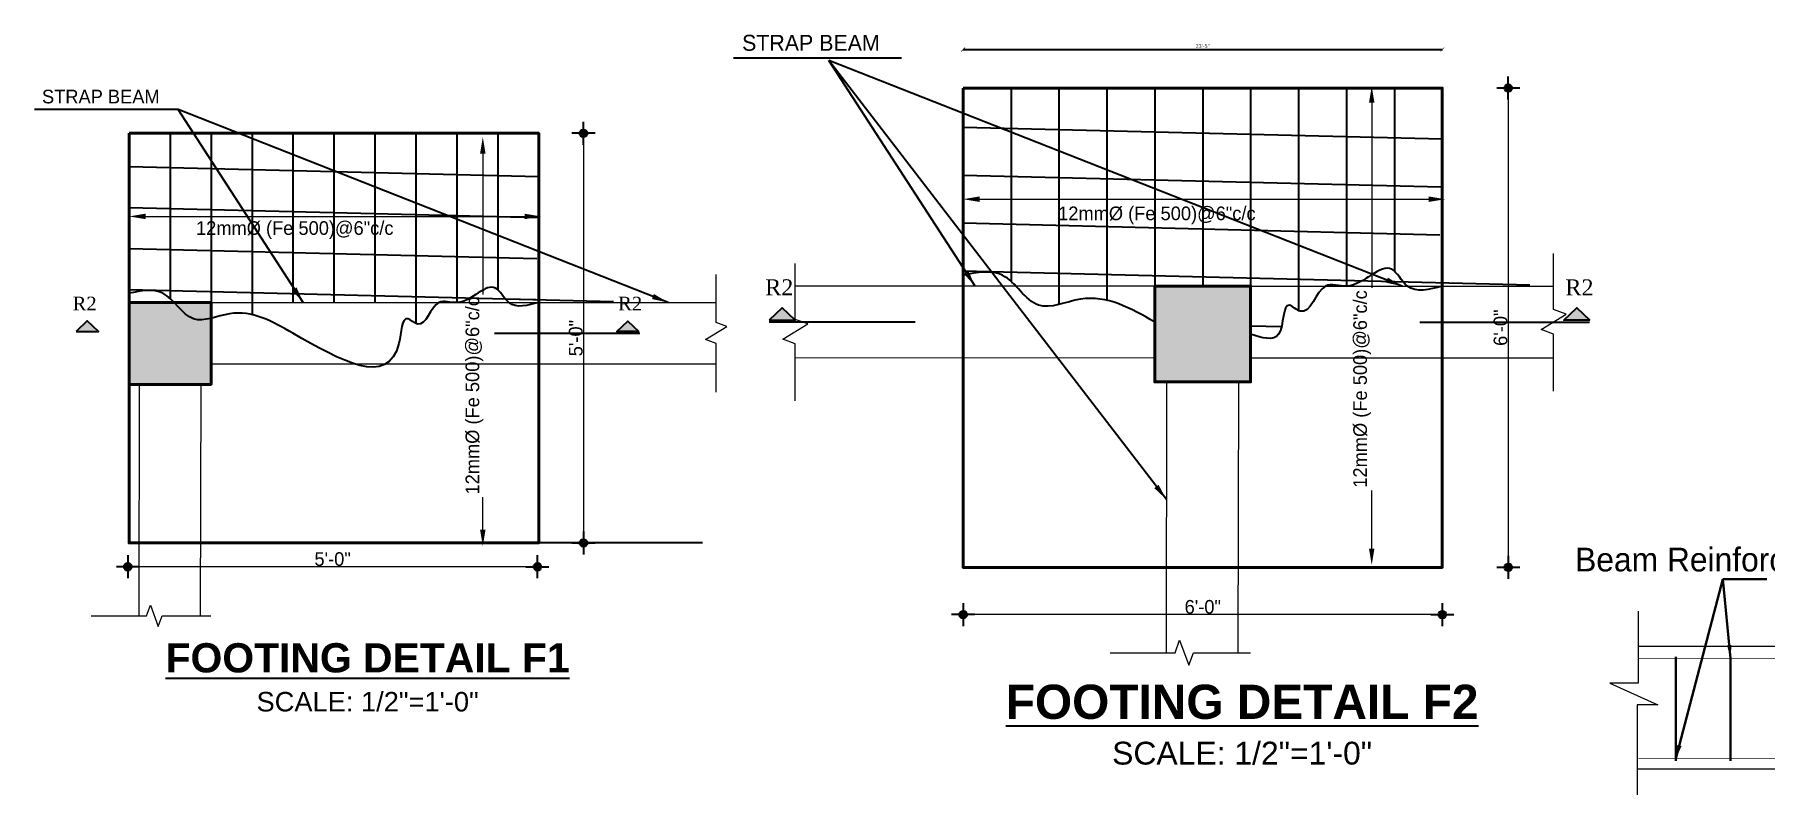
# Model space of a CAD drawing. Header units: inches. Extents: x 45643 to 70559, y -8725 to 1713.
# Drawn here: x 64583 to 65596, y -4783 to -4344 of the extents above; entities that cross this region are included whole.
import ezdxf

# ---------------------------------------------------------------- set-up
doc = ezdxf.new("R2010")
doc.units = ezdxf.units.IN
doc.header["$MEASUREMENT"] = 0
for name, color, linetype, lineweight in [('BEAM', 212, 'Continuous', 9), ('col', 82, 'Continuous', 40), ('Cover', 41, 'Continuous', 13), ('ELEVATION', 6, 'Continuous', 30), ('hatch', 30, 'Continuous', 5), ('REN', 140, 'Continuous', 35), ('STIRRUPS', 7, 'Continuous', 30), ('Text', 7, 'Continuous', 9), ('trench', 7, 'Continuous', 40)]:
    doc.layers.add(name, color=color, linetype=linetype, lineweight=lineweight)
for name, color, linetype in [('DIM', 5, 'Continuous'), ('DIMENTION', 8, 'Continuous'), ('floorhatch', 43, 'Continuous')]:
    doc.layers.add(name, color=color, linetype=linetype)
doc.styles.add('DIM', font='', dxfattribs={"height": 100})
doc.styles.add('Dks', font='ARIALN.TTF', dxfattribs={"height": 8})
doc.styles.add('S2', font='BKANT.TTF', dxfattribs={"height": 3})
doc.styles.add('sb', font='BKANT.TTF', dxfattribs={"height": 8})
doc.styles.get("Standard").update_dxf_attribs({"font": 'times.ttf'})
doc.styles.add('TE', font='TE.PFB')
doc.styles.get('DIM').set_extended_font_data('VNI-Helve-Condense')
doc.dimstyles.new('ARROW-1', dxfattribs={"dimscale": 96, "dimtxt": 7, "dimasz": 0.1, "dimexe": 0, "dimexo": 0, "dimgap": 0.03125, "dimtad": 1, "dimdec": 0, "dimzin": 3, "dimdsep": 46, "dimlunit": 4, "dimtxsty": 'DIM', "dimcen": 0.09375, "dimclrd": 14, "dimclre": 14, "dimclrt": 7, "dimadec": 0, "dimazin": 0, "dimtfac": 1, "dimtdec": 0, "dimtix": 1, "dimtmove": 1, "dimatfit": 3, "dimfxl": 1, "dimfrac": 2, "dimtolj": 1, "dimtzin": 0, "dimarcsym": 0})
doc.dimstyles.new('Dks', dxfattribs={"dimtxt": 8, "dimasz": 8, "dimexe": 6, "dimexo": 6, "dimgap": 0.03125, "dimtad": 0, "dimdec": 0, "dimzin": 0, "dimdsep": 46, "dimlunit": 3, "dimtxsty": 'Dks', "dimcen": 0.09375, "dimclrd": 256, "dimclre": 256, "dimclrt": 256, "dimadec": 0, "dimazin": 0, "dimtfac": 1, "dimtdec": 0, "dimtix": 1, "dimtmove": 2, "dimatfit": 3, "dimfxl": 1, "dimfrac": 2, "dimtolj": 1, "dimtzin": 0, "dimlwe": -1, "dimarcsym": 0})
doc.dimstyles.new('St-2', dxfattribs={"dimscale": 96, "dimtxt": 15.0625, "dimasz": 0.003906, "dimexe": 0.09375, "dimexo": 0.09375, "dimgap": 0, "dimtad": 1, "dimtoh": 1, "dimdec": 0, "dimlfac": 0.5, "dimzin": 3, "dimdsep": 46, "dimlunit": 3, "dimtxsty": 'sb', "dimblk": 'dot', "dimcen": 0.09375, "dimdle": 0.0625, "dimse1": 1, "dimse2": 1, "dimclrd": 11, "dimclre": 34, "dimclrt": 4, "dimadec": 0, "dimazin": 1, "dimtfac": 1, "dimtdec": 0, "dimtmove": 2, "dimatfit": 3, "dimldrblk": 'DOTSMALL', "dimfxl": 1, "dimtolj": 1, "dimtzin": 1, "dimlwd": 9, "dimarcsym": 0})
doc.dimstyles.new('St-3', dxfattribs={"dimscale": 96, "dimtxt": 9, "dimasz": 0.007812, "dimexe": 0.09375, "dimexo": 0.09375, "dimgap": 0.003906, "dimtad": 1, "dimtoh": 1, "dimdec": 0, "dimzin": 3, "dimdsep": 46, "dimlunit": 4, "dimtxsty": 'sb', "dimblk": 'dot', "dimcen": 0.09375, "dimdle": 0.09375, "dimse1": 1, "dimse2": 1, "dimclrd": 40, "dimclre": 34, "dimclrt": 92, "dimadec": 0, "dimazin": 1, "dimtfac": 1, "dimtdec": 0, "dimtmove": 2, "dimatfit": 3, "dimldrblk": 'DOTSMALL', "dimfxl": 1, "dimtolj": 1, "dimtzin": 1, "dimlwd": 9, "dimarcsym": 0})
doc.dimstyles.get("Standard").update_dxf_attribs({"dimtxt": 2.25, "dimasz": 2.25, "dimexe": 0.18, "dimexo": 0.0625, "dimgap": 1, "dimtad": 1, "dimdec": 1, "dimzin": 0, "dimdsep": 46, "dimlunit": 4, "dimtxsty": 'Standard', "dimblk": 'ARCHTICK', "dimcen": 0.09, "dimse1": 1, "dimse2": 1, "dimadec": 0, "dimazin": 0, "dimtfac": 1, "dimtdec": 1, "dimtofl": 0, "dimtmove": 0, "dimatfit": 3, "dimldrblk": 'ARCHTICK', "dimfxl": 1, "dimtolj": 1, "dimtzin": 0, "dimarcsym": 0})

# ---------------------------------------------------------------- blocks, each defined once
blk = doc.blocks.new('dot')
at = {"layer": 'DIM'}
h = blk.add_hatch(color=256, dxfattribs=at)
h.paths.add_polyline_path([(0, 1.5), (0, 3, 0.414214), (-3, 0), (-1.5, 0, -0.414214)])
h.paths.add_polyline_path([(0, 3), (0, 1.5, -0.414214), (1.5, 0), (3, 0, 0.414214)])
h.paths.add_polyline_path([(3, 0), (1.5, 0, -0.414214), (0, -1.5), (0, -3, 0.414214)])
h.paths.add_polyline_path([(0, -1.5, -0.414214), (-1.5, 0), (-3, 0, 0.414214), (0, -3)])
for p, q in [((-9, 0), (9, 0)), ((0, -9), (0, 9))]:
    blk.add_line(p, q, dxfattribs=at)
for radius in [3, 1.5]:
    blk.add_circle((0, 0), radius, dxfattribs=at)
blk = doc.blocks.new('*D883')
at = {"layer": 'Defpoints', "color": 0, "transparency": 16777216}
for p in [(64878.2, -4401.7), (64878.2, -4641.7), (64904.4, -4641.7)]:
    blk.add_point(p, dxfattribs=at)
at = {"layer": 'DIM', "color": 40, "lineweight": 9, "transparency": 16777216}
blk.add_line((64904.4, -4402.4), (64904.4, -4640.9), dxfattribs=at)
at = {"layer": 'DIM', "color": 40, "lineweight": 9, "transparency": 16777216, "xscale": 0.75, "yscale": 0.75, "zscale": 0.75}
for p, rotation in [((64904.4, -4401.7), 90), ((64904.4, -4641.7), 270)]:
    blk.add_blockref('dot', p, dxfattribs=dict(at, rotation=rotation))
at = {"layer": 'DIM', "color": 92, "transparency": 16777216, "insert": (64899.9, -4521.7), "char_height": 8, "attachment_point": 5, "rotation": 90, "style": 'sb'}
blk.add_mtext('\\A1;5\'-0"', dxfattribs=at)
blk = doc.blocks.new('_Dot')
at = {"color": 0, "linetype": 'ByBlock', "lineweight": -2}
blk.add_line((-0.5, 0), (-1, 0), dxfattribs=at)
at = {"color": 0, "linetype": 'ByBlock', "const_width": 0.5}
blk.add_lwpolyline([(-0.25, 0, 1), (0.25, 0, 1)], format="xyb", close=True, dxfattribs=at)
blk = doc.blocks.new('_DotSmall')
at = {"color": 0, "const_width": 0.5}
blk.add_lwpolyline([(-0.0625, 0, 1), (0.0625, 0, 1)], format="xyb", close=True, dxfattribs=at)
blk = doc.blocks.new('*D772')
at = {"layer": 'Defpoints', "color": 0, "transparency": 16777216}
for p in [(64637.4, -4632.1), (64877.4, -4632.1), (64637.4, -4655.7)]:
    blk.add_point(p, dxfattribs=at)
at = {"layer": 'DIM', "color": 40, "lineweight": 9, "transparency": 16777216}
blk.add_line((64876.6, -4655.7), (64638.1, -4655.7), dxfattribs=at)
at = {"layer": 'DIM', "color": 40, "lineweight": 9, "transparency": 16777216, "xscale": 0.75, "yscale": 0.75, "zscale": 0.75, "rotation": 180}
blk.add_blockref('dot', (64637.4, -4655.7), dxfattribs=at)
at = {"layer": 'DIM', "color": 40, "lineweight": 9, "transparency": 16777216, "xscale": 0.75, "yscale": 0.75, "zscale": 0.75}
blk.add_blockref('dot', (64877.4, -4655.7), dxfattribs=at)
at = {"layer": 'DIM', "color": 92, "transparency": 16777216, "insert": (64757.4, -4651.2), "char_height": 8, "attachment_point": 5, "style": 'sb'}
blk.add_mtext('\\A1;5\'-0"', dxfattribs=at)
blk = doc.blocks.new('*D773')
at = {"layer": 'Defpoints', "color": 0, "transparency": 16777216}
for p in [(64638.2, -4447.2), (64879.5, -4447.2), (64879.5, -4450.4)]:
    blk.add_point(p, dxfattribs=at)
at = {"layer": 'DIM', "color": 11, "lineweight": 9, "transparency": 16777216}
blk.add_line((64647.8, -4450.4), (64869.9, -4450.4), dxfattribs=at)
at = {"layer": 'DIM', "color": 11, "transparency": 16777216}
for points in [[(64647.8, -4448.8), (64647.8, -4452), (64638.2, -4450.4)], [(64869.9, -4448.8), (64869.9, -4452), (64879.5, -4450.4)]]:
    blk.add_solid(points, dxfattribs=at)
at = {"layer": 'DIM', "color": 4, "transparency": 16777216, "insert": (64735.2, -4458.4), "char_height": 8, "attachment_point": 5, "style": 'sb'}
blk.add_mtext('\\A1;12mm%%C (Fe 500)@6"c/c', dxfattribs=at)
blk = doc.blocks.new('*D774')
at = {"layer": 'Defpoints', "color": 0, "transparency": 16777216}
for p in [(64834.7, -4404), (64845.4, -4643.6), (64852.9, -4643.6)]:
    blk.add_point(p, dxfattribs=at)
at = {"layer": 'DIM', "color": 11, "lineweight": 9, "transparency": 16777216}
for p, q in [((64845.4, -4413.6), (64845.4, -4496.2)), ((64845.4, -4634), (64845.4, -4614.9))]:
    blk.add_line(p, q, dxfattribs=at)
at = {"layer": 'DIM', "color": 11, "transparency": 16777216}
for points in [[(64843.8, -4413.6), (64847, -4413.6), (64845.4, -4404)], [(64843.8, -4634), (64847, -4634), (64845.4, -4643.6)]]:
    blk.add_solid(points, dxfattribs=at)
at = {"layer": 'DIM', "color": 4, "transparency": 16777216, "insert": (64840.5, -4555.5), "char_height": 8, "attachment_point": 5, "rotation": 90, "style": 'sb'}
blk.add_mtext('\\A1;12mm%%C (Fe 500)@6"c/c', dxfattribs=at)
blk = doc.blocks.new('*D887')
at = {"layer": 'Defpoints', "color": 0, "transparency": 16777216}
for p in [(65407.7, -4375.2), (65407.7, -4656), (65446.3, -4656)]:
    blk.add_point(p, dxfattribs=at)
at = {"layer": 'DIM', "color": 40, "lineweight": 9, "transparency": 16777216}
blk.add_line((65446.3, -4376), (65446.3, -4655.3), dxfattribs=at)
at = {"layer": 'DIM', "color": 40, "lineweight": 9, "transparency": 16777216, "xscale": 0.75, "yscale": 0.75, "zscale": 0.75}
for p, rotation in [((65446.3, -4375.2), 90), ((65446.3, -4656), 270)]:
    blk.add_blockref('dot', p, dxfattribs=dict(at, rotation=rotation))
at = {"layer": 'DIM', "color": 92, "transparency": 16777216, "insert": (65441.8, -4515.6), "char_height": 8, "attachment_point": 5, "rotation": 90, "style": 'sb'}
blk.add_mtext('\\A1;6\'-0"', dxfattribs=at)
blk = doc.blocks.new('*D888')
at = {"layer": 'Defpoints', "color": 0, "transparency": 16777216}
for p in [(65126.9, -4656), (65407.7, -4656), (65126.9, -4683.7)]:
    blk.add_point(p, dxfattribs=at)
at = {"layer": 'DIM', "color": 40, "lineweight": 9, "transparency": 16777216}
blk.add_line((65406.9, -4683.7), (65127.6, -4683.7), dxfattribs=at)
at = {"layer": 'DIM', "color": 40, "lineweight": 9, "transparency": 16777216, "xscale": 0.75, "yscale": 0.75, "zscale": 0.75, "rotation": 180}
blk.add_blockref('dot', (65126.9, -4683.7), dxfattribs=at)
at = {"layer": 'DIM', "color": 40, "lineweight": 9, "transparency": 16777216, "xscale": 0.75, "yscale": 0.75, "zscale": 0.75}
blk.add_blockref('dot', (65407.7, -4683.7), dxfattribs=at)
at = {"layer": 'DIM', "color": 92, "transparency": 16777216, "insert": (65267.3, -4679.2), "char_height": 8, "attachment_point": 5, "style": 'sb'}
blk.add_mtext('\\A1;6\'-0"', dxfattribs=at)
blk = doc.blocks.new('*D784')
at = {"layer": 'Defpoints', "color": 0, "transparency": 16777216}
for p in [(65126.9, -4436.6), (65409.3, -4436.6), (65409.3, -4440.3)]:
    blk.add_point(p, dxfattribs=at)
at = {"layer": 'DIM', "color": 11, "lineweight": 9, "transparency": 16777216}
blk.add_line((65136.5, -4440.3), (65399.7, -4440.3), dxfattribs=at)
at = {"layer": 'DIM', "color": 11, "transparency": 16777216}
for points in [[(65136.5, -4438.7), (65136.5, -4441.9), (65126.9, -4440.3)], [(65399.7, -4438.7), (65399.7, -4441.9), (65409.3, -4440.3)]]:
    blk.add_solid(points, dxfattribs=at)
at = {"layer": 'DIM', "color": 4, "transparency": 16777216, "insert": (65240.4, -4449.8), "char_height": 8, "attachment_point": 5, "style": 'sb'}
blk.add_mtext('\\A1;12mm%%C (Fe 500)@6"c/c', dxfattribs=at)
blk = doc.blocks.new('*D785')
at = {"layer": 'Defpoints', "color": 0, "transparency": 16777216}
for p in [(65353.8, -4374.2), (65366.3, -4654.6), (65375.1, -4654.6)]:
    blk.add_point(p, dxfattribs=at)
at = {"layer": 'DIM', "color": 11, "lineweight": 9, "transparency": 16777216}
for p, q in [((65366.3, -4383.8), (65366.3, -4492.2)), ((65366.3, -4645), (65366.3, -4610.9))]:
    blk.add_line(p, q, dxfattribs=at)
at = {"layer": 'DIM', "color": 11, "transparency": 16777216}
for points in [[(65364.7, -4383.8), (65367.9, -4383.8), (65366.3, -4374.2)], [(65364.7, -4645), (65367.9, -4645), (65366.3, -4654.6)]]:
    blk.add_solid(points, dxfattribs=at)
at = {"layer": 'DIM', "color": 4, "transparency": 16777216, "insert": (65360.7, -4551.5), "char_height": 8, "attachment_point": 5, "rotation": 90, "style": 'sb'}
blk.add_mtext('\\A1;12mm%%C (Fe 500)@6"c/c', dxfattribs=at)
blk = doc.blocks.new('_ArchTick')
at = {"color": 0, "linetype": 'ByBlock', "const_width": 0.15}
blk.add_lwpolyline([(-0.5, -0.5), (0.5, 0.5)], dxfattribs=at)
blk = doc.blocks.new('*D889')
at = {"layer": 'Defpoints', "color": 0, "transparency": 16777216}
for p in [(65407.7, -4352.6), (65126.9, -4375.2), (65407.7, -4375.2)]:
    blk.add_point(p, dxfattribs=at)
at = {"layer": 'ELEVATION', "color": 0, "lineweight": -2, "transparency": 16777216}
blk.add_line((65126.9, -4352.6), (65407.7, -4352.6), dxfattribs=at)
at = {"layer": 'ELEVATION', "color": 0, "lineweight": -2, "transparency": 16777216, "xscale": 2.25, "yscale": 2.25, "zscale": 2.25, "rotation": 180}
blk.add_blockref('_ArchTick', (65126.9, -4352.6), dxfattribs=at)
at = {"layer": 'ELEVATION', "color": 0, "lineweight": -2, "transparency": 16777216, "xscale": 2.25, "yscale": 2.25, "zscale": 2.25}
blk.add_blockref('_ArchTick', (65407.7, -4352.6), dxfattribs=at)
at = {"layer": 'ELEVATION', "color": 0, "transparency": 16777216, "insert": (65267.3, -4350.5), "char_height": 2.25, "attachment_point": 5}
blk.add_mtext('\\A1;23\'-5"', dxfattribs=at)
blk = doc.blocks.new('sa')
at = {"layer": 'hatch', "ltscale": 50}
for p, q in [((19123.1, 4120), (19123.1, 4077.8)), ((19123.1, 4099.6), (19265.5, 4099.6)), ((19106.5, 4077.8), (19134.6, 4065.2)), ((19123.1, 4077.8), (19106.5, 4077.8)), ((19122.5, 4065.2), (19122.5, 4007.5)), ((19134.6, 4065.2), (19122.5, 4065.2)), ((19123.1, 4027.6), (19265.5, 4027.6))]:
    blk.add_line(p, q, dxfattribs=at)
at = {"layer": 'REN', "ltscale": 50, "const_width": 0.5}
for points in [[(19123.1, 4092.2), (19483, 4092.2)], [(19482.5, 4033.6), (19123.1, 4033.6)]]:
    blk.add_lwpolyline(points, dxfattribs=at)
at = {"layer": 'STIRRUPS'}
for p, q in [((19145.2, 4093.2), (19145.2, 4032.3)), ((19177.2, 4093.2), (19177.2, 4032.3))]:
    blk.add_line(p, q, dxfattribs=at)
at = {"layer": 'Text', "style": 'S2'}
blk.add_text('Beam Reinforcement', height=13.92, dxfattribs=at).set_placement((19086.1, 4143.3))
at = {"layer": 'DIM', "ltscale": 50}
for points in [[(19145.2, 4033.6), (19172.6, 4138.7), (19189.2, 4138.7)], [(19177.2, 4092.2), (19172.6, 4138.7), (19198.5, 4138.7)]]:
    blk.add_leader(points, dimstyle='Dks', dxfattribs=at)

msp = doc.modelspace()

# ---------------------------------------------------------------- hatches: boundary and pattern name
at = {"layer": 'DIM'}
for points in [[(65239.172, -4491.249), (65295.332, -4491.249), (65295.332, -4547.409), (65239.172, -4547.409)], [(64638.156, -4500.858), (64686.156, -4500.858), (64686.156, -4548.858), (64638.156, -4548.858)]]:
    msp.add_hatch(color=256, dxfattribs=at).paths.add_polyline_path(points)
at = {"layer": 'DIM', "ltscale": 30}
for points in [[(65013.3, -4511.098), (65028.532, -4511.1), (65020.917, -4503.892)], [(65494.068, -4511.137), (65478.836, -4511.135), (65486.453, -4503.929)], [(64607.102, -4517.823), (64620.121, -4517.825), (64613.613, -4511.665)], [(64936.909, -4517.857), (64923.89, -4517.855), (64930.4, -4511.696)]]:
    msp.add_hatch(color=256, dxfattribs=at).paths.add_polyline_path(points)

# ---------------------------------------------------------------- linework, layer by layer
at = {"layer": 'BEAM', "ltscale": 30}
for p, q in [((65239.172, -4491.249), (65028.529, -4491.233)), ((65295.332, -4491.249), (65472.908, -4491.236)), ((64686.156, -4500.866), (64982.087, -4500.843)), ((64686.156, -4536.825), (64982.087, -4536.848)), ((65239.172, -4533.339), (65028.529, -4533.355)), ((65295.332, -4533.339), (65472.908, -4533.352)), ((64644.096, -4548.858), (64643.837, -4684.463)), ((64680.096, -4548.858), (64679.837, -4684.463)), ((65246.123, -4547.409), (65245.819, -4706.067)), ((65288.243, -4547.409), (65287.939, -4706.067))]:
    msp.add_line(p, q, dxfattribs=at)
at = {"layer": 'col'}
for points in [[(65239.172, -4491.249), (65295.332, -4491.249), (65295.332, -4547.409), (65239.172, -4547.409)], [(64638.156, -4500.858), (64686.156, -4500.858), (64686.156, -4548.858), (64638.156, -4548.858)]]:
    msp.add_lwpolyline(points, close=True, dxfattribs=at)
at = {"layer": 'Cover', "ltscale": 11}
for points in [[(65028.529, -4558.476), (65028.529, -4525.085), (65021.191, -4522.414), (65035.867, -4513.418), (65028.529, -4510.747), (65028.529, -4477.898)], [(65472.908, -4552.713), (65472.908, -4519.322), (65465.569, -4516.651), (65480.246, -4507.655), (65472.908, -4504.984), (65472.908, -4472.135)], [(64982.087, -4553.392), (64982.087, -4524.853), (64975.815, -4522.57), (64988.359, -4514.88), (64982.087, -4512.597), (64982.087, -4484.521)], [(64615.837, -4684.463), (64648.337, -4684.463), (64650.62, -4678.191), (64655.185, -4690.735), (64657.468, -4684.463), (64686.114, -4684.463)], [(65213.059, -4706.067), (65251.085, -4706.067), (65253.756, -4698.728), (65259.097, -4713.405), (65261.768, -4706.067), (65295.284, -4706.067)]]:
    msp.add_lwpolyline(points, dxfattribs=at)
at = {"layer": 'DIM'}
for p, q in [((65126.852, -4656.033), (65126.852, -4375.233)), ((65407.652, -4656.033), (65407.652, -4375.233)), ((64638.156, -4641.699), (64638.156, -4401.699)), ((64878.156, -4641.699), (64878.156, -4401.699)), ((65239.172, -4491.249), (65295.332, -4491.249)), ((65295.332, -4491.249), (65295.332, -4547.409)), ((64638.156, -4500.858), (64686.156, -4500.858)), ((64686.156, -4500.858), (64686.156, -4548.858)), ((64974.156, -4641.699), (64734.156, -4641.699)), ((65407.652, -4656.033), (65126.852, -4656.033))]:
    msp.add_line(p, q, dxfattribs=at)
at = {"layer": 'DIM', "ltscale": 30}
for p, q in [((64852.282, -4518.845), (64937.348, -4518.856)), ((64908.656, -4518.856), (64937.348, -4518.856)), ((65098.772, -4512.278), (65013.129, -4512.267)), ((65098.772, -4512.294), (65013.129, -4512.294)), ((65394.469, -4512.294), (65493.997, -4512.306)), ((65409.306, -4512.306), (65491.468, -4512.306))]:
    msp.add_line(p, q, dxfattribs=at)
for points in [[(65013.3, -4511.098), (65028.532, -4511.1), (65020.917, -4503.892)], [(65494.068, -4511.137), (65478.836, -4511.135), (65486.453, -4503.929)], [(64607.102, -4517.823), (64620.121, -4517.825), (64613.613, -4511.665)], [(64936.909, -4517.857), (64923.89, -4517.855), (64930.4, -4511.696)]]:
    msp.add_lwpolyline(points, close=True, dxfattribs=at)
at = {"layer": 'DIMENTION'}
for p, q in [((65090.794, -4357.639), (64992.263, -4357.639)), ((64666.966, -4387.817), (64582.752, -4387.817))]:
    msp.add_line(p, q, dxfattribs=at)
at = {"layer": 'DIMENTION', "ltscale": 40}
for p, q in [((65154.932, -4375.233), (65154.932, -4488.44)), ((65183.012, -4375.233), (65183.012, -4502.025)), ((65211.092, -4375.233), (65211.092, -4491.249)), ((65211.092, -4375.233), (65211.092, -4499.566)), ((65239.172, -4375.233), (65239.172, -4491.249)), ((65267.252, -4375.233), (65267.252, -4491.249)), ((65267.252, -4375.233), (65267.252, -4491.249)), ((65295.332, -4375.233), (65295.332, -4491.249)), ((65323.412, -4375.233), (65323.412, -4505.532)), ((65351.492, -4375.233), (65351.492, -4491.249)), ((65379.572, -4375.233), (65379.572, -4482.441)), ((65407.652, -4405.146), (65126.852, -4398.236)), ((64662.156, -4401.699), (64662.156, -4498.458)), ((64686.156, -4401.699), (64686.156, -4510.069)), ((64710.156, -4401.699), (64710.156, -4500.858)), ((64710.156, -4401.699), (64710.156, -4507.967)), ((64734.156, -4401.699), (64734.156, -4500.858)), ((64758.156, -4401.699), (64758.156, -4500.858)), ((64758.156, -4401.699), (64758.156, -4500.858)), ((64782.156, -4401.699), (64782.156, -4500.858)), ((64806.156, -4401.699), (64806.156, -4513.066)), ((64806.156, -4401.699), (64806.156, -4500.858)), ((64830.156, -4401.699), (64830.156, -4500.858)), ((64854.156, -4401.699), (64854.156, -4493.33)), ((64878.156, -4401.699), (64878.156, -4427.266)), ((64878.156, -4427.266), (64638.156, -4421.36)), ((65406.962, -4433.218), (65126.852, -4426.325)), ((64877.565, -4451.259), (64638.156, -4445.367)), ((65406.271, -4461.289), (65126.852, -4454.413)), ((64876.975, -4475.252), (64638.156, -4469.375)), ((65458.98, -4490.675), (65126.852, -4482.502)), ((64922.025, -4500.368), (64638.156, -4493.382)), ((64876.384, -4499.245), (64858.635, -4498.808)), ((64854.156, -4500.853), (64854.156, -4500.858)), ((65313.397, -4515.181), (65295.332, -4514.736))]:
    msp.add_line(p, q, dxfattribs=at)
for points in [[(65407.652, -4491.241), (65387.203, -4491.241), (65378.035, -4481.311), (65351.807, -4491.245), (65339.228, -4491.245), (65324.441, -4505.964), (65318.094, -4502.442), (65311.748, -4519.329), (65295.332, -4519.329)], [(64878.156, -4500.851), (64860.677, -4500.851), (64852.842, -4492.364), (64830.424, -4500.855), (64819.673, -4500.855), (64807.034, -4513.435), (64801.61, -4510.425), (64796.186, -4524.858), (64734.156, -4518.826)], [(65239.172, -4512.272), (65195.631, -4498.917), (65171.04, -4502.426), (65149.961, -4484.881), (65126.852, -4484.881)], [(64734.156, -4518.826), (64696.941, -4507.412), (64675.923, -4510.412), (64657.907, -4495.416), (64638.156, -4495.416)]]:
    msp.add_spline(points, degree=3, dxfattribs=at)
at = {"layer": 'trench', "ltscale": 30}
for points in [[(65126.852, -4375.233), (65407.652, -4375.233), (65407.652, -4656.033), (65126.852, -4656.033)], [(64638.156, -4401.699), (64878.156, -4401.699), (64878.156, -4641.699), (64638.156, -4641.699)]]:
    msp.add_lwpolyline(points, close=True, dxfattribs=at)

# ---------------------------------------------------------------- block references
at = {"layer": 'ELEVATION'}
msp.add_blockref('sa', (46399.395, -8801.711), dxfattribs=at)

# ---------------------------------------------------------------- texts
at = {"layer": 'floorhatch', "color": 7, "linetype": 'Continuous', "attachment_point": 5}
for s, insert, char_height in [('{\\fArial|b1|i0|c0|p34;\\LFOOTING DETAIL F1\\P\\fArial|b0|i0|c0|p34;\\H0.6667x;\\lSCALE: 1/2"=1\'-0"}', (64777.901, -4720.535), 17.14286), ('{\\fArial|b1|i0|c0|p34;\\LFOOTING DETAIL F2\\P\\fArial|b0|i0|c0|p34;\\H0.6667x;\\lSCALE: 1/2"=1\'-0"}', (65290.354, -4748.271), 20.05714)]:
    msp.add_mtext(s, dxfattribs=dict(at, insert=insert, char_height=char_height))
at = {"layer": 'Text', "linetype": 'Continuous', "attachment_point": 3, "style": 'TE'}
for insert, char_height in [((65078.01, -4343.994), 9.36), ((64656.04, -4376.155), 8)]:
    msp.add_mtext('STRAP BEAM', dxfattribs=dict(at, insert=insert, char_height=char_height))
at = {"layer": 'Text', "linetype": 'Continuous', "rotation": 359.993002, "style": 'TE'}
for insert, char_height, attachment_point in [((65027.358, -4487.245), 9.36, 3), ((65479.775, -4487.281), 9.36, 1), ((64619.117, -4497.436), 8, 3), ((64924.692, -4497.467), 8, 1)]:
    msp.add_mtext('{\\fTimes New Roman|b0|i0|c0|p18;R2}', dxfattribs=dict(at, insert=insert, char_height=char_height, attachment_point=attachment_point))

# ---------------------------------------------------------------- dimensions: what is measured, and where the dimension line sits
at = {"layer": 'DIM'}
for base, p1, p2, text, picture, middle in [((65446.273, -4656.033), (65407.652, -4375.233), (65407.652, -4656.033), '6\'-0"', '*D887', (65441.784, -4515.633)), ((64904.415, -4641.699), (64878.156, -4401.699), (64878.156, -4641.699), '5\'-0"', '*D883', (64899.939, -4521.699))]:
    dim = msp.add_linear_dim(base=base, p1=p1, p2=p2, angle=90, text=text, dimstyle='St-3', dxfattribs=at)
    dim.commit()
    dim.dimension.update_dxf_attribs({"geometry": picture, "text_midpoint": middle})
for base, p1, p2, picture, middle in [((65366.335, -4654.58), (65353.831, -4374.194), (65375.115, -4654.58), '*D785', (65360.681, -4551.546)), ((64845.356, -4643.61), (64834.668, -4403.964), (64852.86, -4643.61), '*D774', (64840.523, -4555.546))]:
    dim = msp.add_linear_dim(base=base, p1=p1, p2=p2, angle=270, text='12mm%%C (Fe 500)@6"c/c', dimstyle='St-2', override={"dimasz": 0.1, "dimsah": 1}, dxfattribs=at)
    dim.commit()
    dim.dimension.update_dxf_attribs({"geometry": picture, "text_midpoint": middle, "dimtype": 160})
for base, p1, p2, picture, middle in [((65409.26, -4440.334), (65126.852, -4436.611), (65409.26, -4436.611), '*D784', (65240.45, -4449.78)), ((64879.53, -4450.366), (64638.156, -4447.184), (64879.53, -4447.184), '*D773', (64735.247, -4458.44))]:
    dim = msp.add_linear_dim(base=base, p1=p1, p2=p2, text='12mm%%C (Fe 500)@6"c/c', dimstyle='St-2', override={"dimasz": 0.1, "dimsah": 1}, dxfattribs=at)
    dim.commit()
    dim.dimension.update_dxf_attribs({"geometry": picture, "text_midpoint": middle, "dimtype": 160})
for base, p1, p2, text, picture, middle in [((64637.373, -4655.723), (64877.373, -4632.099), (64637.373, -4632.099), '5\'-0"', '*D772', (64757.373, -4651.247)), ((65126.852, -4683.672), (65407.652, -4656.033), (65126.852, -4656.033), '6\'-0"', '*D888', (65267.252, -4679.182))]:
    dim = msp.add_linear_dim(base=base, p1=p1, p2=p2, text=text, dimstyle='St-3', dxfattribs=at)
    dim.commit()
    dim.dimension.update_dxf_attribs({"geometry": picture, "text_midpoint": middle})
at = {"layer": 'ELEVATION'}
dim = msp.add_linear_dim(base=(65407.652, -4352.645), p1=(65126.852, -4375.233), p2=(65407.652, -4375.233), dimstyle='Standard', dxfattribs=at)
dim.commit()
dim.dimension.update_dxf_attribs({"geometry": '*D889', "text_midpoint": (65267.252, -4350.52)})

# ---------------------------------------------------------------- leaders
at = {"layer": 'DIMENTION'}
for points in [[(65384.12, -4491.242), (65048.241, -4358.991)], [(65133.851, -4491.241), (65048.256, -4358.991)], [(65245.991, -4616.232), (65048.262, -4358.999)], [(64954.042, -4500.853), (64666.966, -4387.817)], [(64740.137, -4500.852), (64666.979, -4387.817)]]:
    msp.add_leader(points, dimstyle='ARROW-1', dxfattribs=at)

doc.saveas('drawing.dxf')
